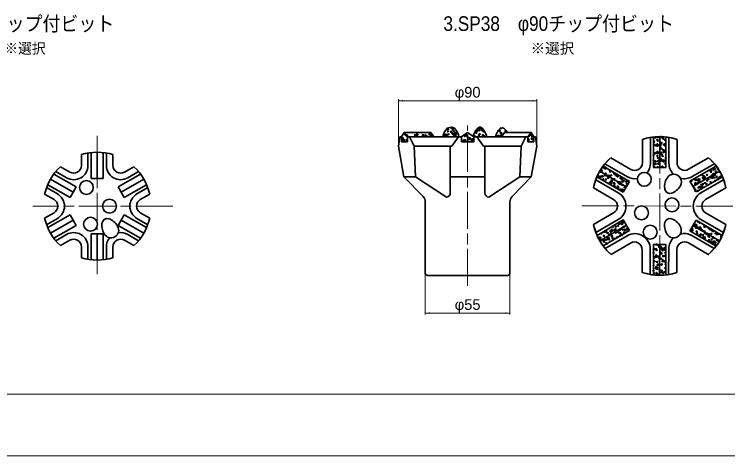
# Model space of a CAD drawing. Units: millimetres, scale not verified. Extents: x 12406 to 14086, y 374 to 1562.
# Drawn here: x 12973.4 to 13436.9, y 373.7 to 660.2 of the extents above; entities that cross this region are included whole.
import ezdxf
from ezdxf.enums import TextEntityAlignment as Align

# ---------------------------------------------------------------- set-up
doc = ezdxf.new("R2010")
doc.units = ezdxf.units.MM
doc.header["$LTSCALE"] = 2
doc.header["$PDMODE"] = 32
doc.header["$PDSIZE"] = 1
doc.linetypes.add('CHAIN', pattern=[18.5, 12, -1.5, 3.5, -1.5])
for name, color, linetype, lineweight in [('1外形線', 7, 'Continuous', 35), ('2細い実線', 3, 'Continuous', 13), ('4中心線', 1, 'CHAIN', 15), ('6寸法線', 4, 'Continuous', 13), ('7 枠・タイトル', 7, 'Continuous', 13)]:
    doc.layers.add(name, color=color, linetype=linetype, lineweight=lineweight)
doc.styles.add('ＭＳ Ｐゴシック', font='')
doc.styles.get('ＭＳ Ｐゴシック').set_extended_font_data('MS PGothic')

# ---------------------------------------------------------------- blocks, each defined once
blk = doc.blocks.new('filled_arrow')
at = {"color": 0, "linetype": 'Continuous', "lineweight": -2}
blk.add_solid([(7.5, 1.25), (0, 0), (7.5, -1.25)], dxfattribs=at)

msp = doc.modelspace()

# ---------------------------------------------------------------- linework, layer by layer
at = {"layer": '1外形線'}
for p, q in [((13222.916, 574.694), (13223.807, 580.694)), ((13223.807, 580.694), (13224.906, 580.694)), ((13223.807, 580.694), (13224.906, 580.694)), ((13224.906, 580.694), (13223.807, 580.694)), ((13226.706, 583.494), (13224.906, 580.694)), ((13224.906, 577.494), (13224.906, 580.694)), ((13226.706, 583.494), (13228.903, 580.694)), ((13244.006, 583.494), (13226.711, 583.494)), ((13228.903, 580.694), (13263.916, 580.694)), ((13228.903, 577.494), (13228.903, 580.694)), ((13233.161, 574.694), (13230.152, 580.694)), ((13233.161, 574.694), (13230.152, 580.694)), ((13239.793, 580.694), (13263.916, 580.694)), ((13246.017, 580.694), (13244.006, 583.494)), ((13261.916, 580.694), (13257.66, 574.694)), ((13263.916, 580.694), (13267.916, 583.474)), ((13263.916, 577.494), (13263.916, 580.694)), ((13271.916, 580.694), (13267.916, 583.474)), ((13271.916, 580.694), (13296.039, 580.694)), ((13271.916, 577.494), (13271.916, 580.694)), ((13271.916, 580.694), (13306.93, 580.694)), ((13273.916, 580.694), (13278.173, 574.694)), ((13289.819, 580.694), (13291.816, 583.474)), ((13309.111, 583.474), (13291.816, 583.474)), ((13294.382, 583.474), (13309.111, 583.474)), ((13300.036, 580.694), (13301.135, 580.694)), ((13300.036, 580.694), (13301.135, 580.694)), ((13302.672, 574.694), (13305.681, 580.694)), ((13302.672, 574.694), (13305.681, 580.694)), ((13309.127, 583.494), (13306.93, 580.694)), ((13306.93, 577.494), (13306.93, 580.694)), ((13309.127, 583.494), (13310.926, 580.694)), ((13312.026, 580.694), (13310.926, 580.694)), ((13312.026, 580.694), (13310.926, 580.694)), ((13310.926, 577.494), (13310.926, 580.694)), ((13310.926, 580.694), (13312.026, 580.694)), ((13312.916, 574.694), (13312.026, 580.694)), ((13386.67, 580.277), (13386.67, 563.409)), ((13388.67, 580.566), (13388.67, 560.796)), ((13392.67, 580.795), (13392.681, 560.796)), ((13396.67, 560.796), (13396.67, 580.566)), ((13398.67, 580.277), (13398.67, 563.481)), ((13226.566, 554.694), (13222.916, 574.694)), ((13224.906, 577.494), (13228.903, 577.494)), ((13233.161, 574.694), (13234.034, 554.694)), ((13233.161, 574.694), (13257.66, 574.694)), ((13256.666, 544.196), (13256.666, 574.694)), ((13263.916, 577.494), (13271.916, 577.494)), ((13278.173, 574.694), (13302.672, 574.694)), ((13279.166, 544.196), (13279.166, 574.694)), ((13302.672, 574.694), (13301.799, 554.694)), ((13310.926, 577.494), (13306.93, 577.494)), ((13309.266, 554.694), (13312.916, 574.694)), ((13381.42, 578.938), (13381.42, 563.842)), ((13403.92, 578.938), (13403.92, 563.914)), ((13021.288, 570.158), (13021.288, 562.075)), ((13023.288, 570.447), (13023.288, 553.677)), ((13027.288, 570.677), (13027.288, 553.677)), ((13031.288, 553.677), (13031.288, 570.447)), ((13033.288, 570.158), (13033.288, 562.075)), ((13017.032, 569.14), (13017.032, 562.086)), ((13037.545, 569.14), (13037.545, 562.086)), ((13360.882, 567.039), (13373.92, 559.512)), ((13424.412, 567.086), (13411.42, 559.584)), ((13003.423, 561.279), (13009.534, 557.755)), ((13051.153, 561.279), (13045.043, 557.755)), ((13373.001, 551.743), (13355.879, 561.629)), ((13357.098, 563.162), (13371.67, 554.749)), ((13396.67, 560.796), (13388.67, 560.796)), ((13412.294, 551.79), (13429.416, 561.675)), ((13428.197, 563.208), (13413.67, 554.821)), ((12999.165, 556.511), (13013.694, 548.134)), ((13000.415, 558.1), (13007.418, 554.061)), ((13040.883, 548.134), (13055.411, 556.511)), ((13054.162, 558.1), (13047.159, 554.061)), ((13353.68, 558.279), (13371.001, 548.279)), ((13431.614, 558.326), (13414.294, 548.326)), ((12996.968, 553.161), (13011.695, 544.668)), ((13031.288, 553.677), (13023.288, 553.677)), ((13057.608, 553.161), (13042.882, 544.668)), ((13226.566, 554.694), (13234.034, 554.694)), ((13226.566, 554.694), (13239.001, 541.91)), ((13234.034, 554.694), (13254.168, 541.542)), ((13256.666, 554.694), (13279.166, 554.694)), ((13301.778, 554.694), (13281.665, 541.542)), ((13309.266, 554.694), (13296.832, 541.91)), ((13309.266, 554.694), (13301.799, 554.694)), ((13351.098, 552.77), (13365.721, 544.327)), ((13351.879, 554.701), (13369.001, 544.815)), ((13373.001, 551.743), (13369.001, 544.815)), ((13412.294, 551.79), (13416.294, 544.862)), ((13433.416, 554.747), (13416.294, 544.862)), ((13434.197, 552.816), (13419.494, 544.327)), ((12994.425, 547.717), (13001.426, 543.676)), ((13009.697, 541.203), (12995.169, 549.581)), ((13009.697, 541.203), (13013.694, 548.134)), ((13040.883, 548.134), (13044.88, 541.203)), ((13059.408, 549.581), (13044.88, 541.203)), ((13060.152, 547.717), (13053.151, 543.676)), ((13349.632, 547.554), (13362.723, 539.996)), ((13435.662, 547.6), (13422.492, 539.996)), ((12993.179, 543.522), (12999.288, 539.995)), ((13061.398, 543.522), (13055.289, 539.995)), ((13240.416, 538.424), (13240.416, 492.194)), ((13240.416, 538.424), (13240.416, 492.194)), ((13295.416, 538.424), (13295.416, 492.194)), ((12993.179, 527.832), (12999.288, 531.358)), ((13009.697, 530.15), (12995.169, 521.772)), ((13009.697, 530.15), (13013.694, 523.219)), ((13040.883, 523.219), (13044.88, 530.15)), ((13059.408, 521.772), (13044.88, 530.15)), ((13061.398, 527.832), (13055.289, 531.358)), ((13349.736, 523.766), (13362.741, 531.346)), ((13435.559, 523.719), (13422.474, 531.346)), ((12994.425, 523.636), (13001.426, 527.677)), ((12996.968, 518.192), (13011.695, 526.685)), ((13057.608, 518.192), (13042.882, 526.685)), ((13060.152, 523.636), (13053.151, 527.677)), ((13351.223, 518.556), (13365.757, 527.027)), ((13369.03, 526.692), (13351.949, 516.737)), ((13369.03, 526.692), (13373.058, 519.781)), ((13416.266, 526.647), (13412.237, 519.735)), ((13416.265, 526.646), (13433.346, 516.69)), ((13434.072, 518.509), (13419.458, 527.027)), ((12999.165, 514.842), (13013.694, 523.219)), ((13040.883, 523.219), (13055.411, 514.842)), ((13353.765, 513.165), (13371.044, 523.236)), ((13355.977, 509.825), (13373.058, 519.781)), ((13429.317, 509.779), (13412.237, 519.735)), ((13431.53, 513.119), (13414.251, 523.19)), ((13000.415, 513.253), (13007.418, 517.292)), ((13031.288, 517.677), (13023.288, 517.677)), ((13023.288, 500.906), (13023.288, 517.677)), ((13027.288, 500.677), (13027.288, 517.677)), ((13031.288, 517.677), (13031.288, 500.906)), ((13054.162, 513.253), (13047.159, 517.292)), ((13357.266, 508.188), (13371.519, 516.496)), ((13428.029, 508.142), (13413.591, 516.557)), ((13003.423, 510.075), (13009.534, 513.598)), ((13051.153, 510.075), (13045.043, 513.598)), ((13361.066, 504.327), (13373.785, 511.74)), ((13388.548, 491.041), (13388.63, 510.812)), ((13396.595, 510.779), (13388.595, 510.812)), ((13392.626, 490.796), (13392.674, 510.795)), ((13396.595, 510.779), (13396.548, 491.008)), ((13424.58, 504.075), (13411.321, 511.804)), ((13017.032, 502.213), (13017.032, 509.267)), ((13021.288, 501.195), (13021.288, 509.279)), ((13033.288, 501.195), (13033.288, 509.279)), ((13037.545, 502.213), (13037.545, 509.267)), ((13381.242, 492.699), (13381.303, 507.399)), ((13386.487, 491.339), (13386.554, 507.815)), ((13398.486, 491.289), (13398.555, 507.959)), ((13403.742, 492.607), (13403.803, 507.504)), ((13241.916, 490.694), (13293.916, 490.694))]:
    msp.add_line(p, q, dxfattribs=at)
for centre in [(13382.666, 553.111), (13020.286, 547.797), (13035.288, 535.677), (13400.645, 536.475), (13380.892, 531.322), (13023.01, 523.931), (13386.502, 518.792)]:
    msp.add_circle(centre, 4.5, dxfattribs=at)
for centre, radius, start, end in [((13261.589, 578.906), 10, 134.72596, 169.69931), ((13256.139, 584.794), 2, 37.46908, 142.53092), ((13257.913, 584.794), 2, 37.46908, 116.3317), ((13250.689, 578.906), 10, 24.31832, 45.27404), ((13250.689, 578.906), 10, 10.30069, 45.27404), ((13252.463, 578.906), 10, 10.30069, 45.27404), ((13281.366, 578.906), 10, 134.72596, 168.30909), ((13275.916, 584.794), 2, 37.46908, 142.53092), ((13275.916, 584.794), 2, 46.56746, 133.43254), ((13270.467, 578.906), 10, 10.30069, 45.27404), ((13295.817, 578.668), 10, 134.72596, 168.30909), ((13290.367, 584.556), 2, 37.46908, 142.53092), ((13284.917, 578.668), 10, 28.72441, 45.27404), ((13392.67, 545.795), 35, 71.25066, 108.74934), ((13392.67, 545.795), 35, 72.95921, 107.04079), ((13027.288, 535.677), 35, 72.95921, 107.04079), ((13027.288, 535.677), 35, 72.95921, 107.04079), ((13383.96, 540.725), 35, 131.25066, 168.74934), ((13383.96, 540.725), 35, 132.95921, 167.04079), ((13401.335, 540.771), 35, 11.25066, 48.74934), ((13401.335, 540.771), 35, 12.95921, 47.04079), ((13027.288, 535.677), 35, 132.98887, 167.04758), ((13012.038, 562.075), 9.25, 240.02966, 0), ((13012.032, 562.086), 5, 240.02966, 0), ((13042.538, 562.075), 9.25, 180, 299.97034), ((13042.545, 562.086), 5, 180, 299.97034), ((13027.288, 535.677), 35, 12.95242, 47.01113), ((13376.42, 563.842), 5, 240, 0), ((13376.67, 563.409), 10, 321.70871, 0), ((13408.67, 563.481), 10, 180, 225.02106), ((13408.92, 563.914), 5, 180, 300), ((13401.777, 551.411), 5, 329.74905, 149.74905), ((13376.67, 563.409), 10, 240, 278.71772), ((13408.67, 563.481), 10, 255.5208, 300), ((12996.802, 535.665), 9.25, 0.07124, 60.00679), ((13057.775, 535.665), 9.25, 119.99321, 179.92876), ((13254.09, 544.119), 2.578, 271.72383, 1.72383), ((13281.743, 544.119), 2.578, 178.27617, 268.27617), ((13360.721, 535.667), 10, 300.23612, 60), ((13424.494, 535.667), 10, 120, 239.76388), ((12996.788, 535.665), 5, 0.02162, 60.00679), ((13057.788, 535.665), 5, 119.99321, 179.97838), ((13235.416, 538.424), 5, 0, 44.20456), ((13300.416, 538.424), 5, 135.79544, 180), ((13360.223, 535.666), 5, 300.23612, 60), ((13424.992, 535.666), 5, 120, 239.76388), ((12996.788, 535.688), 5, 299.99321, 359.97838), ((12996.802, 535.688), 9.25, 299.99321, 359.92876), ((13057.775, 535.688), 9.25, 180.07124, 240.00679), ((13057.788, 535.688), 5, 180.02162, 240.00679), ((13027.288, 535.677), 35, 192.95242, 227.01113), ((13027.288, 535.677), 35, 312.98887, 347.04758), ((13384.035, 530.736), 35, 191.48678, 228.98546), ((13401.26, 530.689), 35, 311.01454, 348.51322), ((13027.288, 535.677), 14, 268.44038, 270), ((13027.292, 535.67), 12.5, 269.98135, 270.70047), ((13036.271, 520.128), 5, 210.01483, 30.01483), ((13384.035, 530.736), 35, 193.19533, 227.27691), ((13401.712, 520.143), 5, 210.01483, 30.01483), ((13401.26, 530.689), 35, 312.72309, 346.80467), ((13012.038, 509.279), 9.25, 0, 119.97034), ((13042.538, 509.279), 9.25, 140.20769, 180), ((13042.538, 509.279), 9.25, 60.02966, 99.82196), ((13376.555, 507.856), 10, 359.76388, 120.23612), ((13408.555, 507.918), 10, 133.73577, 179.76388), ((13408.555, 507.918), 10, 59.76388, 104.73919), ((13012.032, 509.267), 5, 0, 119.97034), ((13042.545, 509.267), 5, 60.02966, 180), ((13376.303, 507.42), 5, 359.76388, 120.23612), ((13408.803, 507.484), 5, 59.76388, 179.76388), ((13027.288, 535.677), 35, 252.95921, 287.04079), ((13241.916, 492.194), 1.5, 180, 270), ((13293.916, 492.194), 1.5, 270, 0), ((13392.629, 525.796), 35, 251.01454, 288.51322), ((13392.629, 525.796), 35, 252.72309, 286.80467)]:
    msp.add_arc(centre, radius, start, end, dxfattribs=at)
for centre, major_axis in [((13401.777, 551.411), (4.086, 7.006)), ((13036.271, 520.128), (4.057, -7.022)), ((13401.712, 520.143), (4.057, -7.022))]:
    msp.add_ellipse(centre, major_axis=major_axis, ratio=0.616523, start_param=1.5707963, end_param=4.712389, dxfattribs=at)
at = {"layer": '2細い実線'}
for p in [(13254.459, 585.833), (13255.12, 584.252), (13255.136, 585.689), (13257.126, 583.865), (13257.283, 584.049), (13257.469, 586.735), (13257.495, 583.527), (13258.313, 586.198), (13273.036, 584.286), (13273.25, 583.62), (13273.805, 584.286), (13274.341, 584.744), (13275.382, 584.881), (13275.614, 586.265), (13276.154, 586.769), (13276.997, 586.232), (13277.008, 585.095), (13278.152, 584.262), (13288.789, 584.523), (13289.454, 586.254), (13292.49, 584.32), (13225.594, 579.187), (13225.903, 579.722), (13226.987, 582.424), (13227.943, 581.67), (13228.481, 581.701), (13228.786, 581.133), (13233.716, 581.767), (13234.171, 581.682), (13234.99, 582.355), (13235.015, 581.144), (13235.359, 582.018), (13238.832, 581.743), (13240.4, 581.693), (13241.243, 581.156), (13243.111, 582.178), (13244.234, 581.937), (13244.706, 580.842), (13252.806, 581.909), (13252.856, 581.716), (13253.699, 581.178), (13253.847, 582.046), (13254.585, 581.98), (13255.473, 582.26), (13258.19, 582.617), (13259.084, 581.727), (13259.231, 582.754), (13259.235, 581.933), (13259.928, 581.19), (13259.987, 582.174), (13260.857, 582.968), (13266.156, 581.201), (13267.238, 581.864), (13267.606, 581.526), (13267.927, 580.366), (13269.192, 579.267), (13269.346, 579.932), (13270.801, 579.099), (13271.842, 579.236), (13272.384, 581.212), (13273.619, 583.282), (13275.359, 581.687), (13275.74, 582.411), (13277.769, 581.761), (13278.613, 581.224), (13286.952, 581.226), (13287.993, 581.363), (13289.374, 583.374), (13289.619, 581.577), (13289.742, 583.036), (13290.226, 581.784), (13307.373, 579.031), (13307.606, 581.196), (13308.911, 581.818), (13309.597, 579.372), (13309.754, 581.28), (13309.784, 580.882), (13309.965, 579.034), (13310.33, 579.125), (13388.805, 580.105), (13389.846, 580.242), (13391.472, 580.456), (13393.703, 580.617), (13393.769, 580.643), (13394.612, 580.106), (13395.025, 579.33), (13225.889, 578.365), (13226.93, 578.502), (13228.556, 578.716), (13228.607, 577.847), (13265.348, 578.387), (13265.417, 578.391), (13266.458, 578.528), (13268.084, 578.742), (13270.465, 578.363), (13271.337, 578.108), (13271.706, 577.77), (13307.613, 578.767), (13389.013, 577.575), (13389.156, 575.624), (13389.999, 575.087), (13390.649, 575.169), (13391.004, 575.75), (13391.125, 578.639), (13391.251, 574.785), (13391.372, 575.413), (13391.42, 578.161), (13391.69, 575.306), (13393.316, 575.52), (13393.829, 576.764), (13395.384, 575.635), (13396.033, 575.878), (13396.227, 575.098), (13396.241, 578.614), (13396.367, 574.761), (13389.091, 570.239), (13389.459, 569.901), (13389.777, 569.876), (13390.771, 570.616), (13391.377, 570.932), (13391.614, 570.078), (13392.493, 570.234), (13393.035, 573.152), (13393.112, 573.818), (13393.534, 570.371), (13393.955, 572.91), (13395.103, 571.994), (13395.16, 570.585), (13395.472, 571.656), (13396.493, 570.907), (13388.679, 568.862), (13388.805, 565.008), (13391.199, 568.307), (13391.503, 567.078), (13391.621, 564.941), (13392.386, 565.608), (13393.19, 566.483), (13393.23, 565.07), (13393.559, 566.145), (13394.081, 569.056), (13394.207, 565.203), (13394.337, 565.298), (13394.651, 568.144), (13395.378, 565.435), (13396.619, 567.053), (13356.632, 560.531), (13356.653, 560.337), (13357.425, 560.681), (13357.694, 560.474), (13388.931, 561.154), (13388.954, 564.589), (13389.286, 562.795), (13389.995, 564.727), (13390.038, 563.125), (13391.277, 560.971), (13391.629, 563.224), (13394.333, 561.349), (13395.299, 564.55), (13396.266, 563.136), (13354.283, 558.049), (13355.013, 558.83), (13355.126, 557.775), (13357.116, 555.95), (13357.475, 559.994), (13357.485, 555.613), (13357.551, 556.827), (13360.248, 558.897), (13360.511, 558.06), (13361.164, 555.753), (13362.953, 557.022), (13363.88, 556.11), (13364.921, 556.247), (13365.237, 555.774), (13420.53, 555.636), (13423.387, 555.991), (13424.943, 558.971), (13425.633, 558.548), (13425.965, 557.969), (13425.984, 559.108), (13426.758, 555.648), (13427.61, 559.322), (13427.624, 556.723), (13427.992, 556.386), (13428.377, 559.82), (13428.503, 555.966), (13429.023, 558.184), (13430.327, 559.68), (13431.201, 558.036), (13432.986, 555.659), (13352.862, 554.975), (13353.113, 554.693), (13354.154, 554.83), (13355.139, 554.976), (13355.78, 555.044), (13355.898, 553.04), (13357.677, 552.973), (13358.247, 555.523), (13358.497, 555.401), (13359.09, 554.986), (13359.225, 554.018), (13359.538, 555.538), (13360.374, 555.043), (13360.5, 551.19), (13361.216, 552.194), (13361.584, 551.856), (13362.127, 553.052), (13363.079, 553.168), (13364.475, 555.535), (13365.319, 554.997), (13365.491, 555.019), (13365.617, 551.165), (13365.724, 551.175), (13366.765, 551.312), (13367.228, 553.95), (13367.597, 553.612), (13368.314, 553.235), (13368.355, 553.063), (13368.391, 551.526), (13369.337, 552.017), (13371.018, 551.36), (13371.108, 551.883), (13372.149, 552.02), (13412.876, 551.876), (13413.303, 552.26), (13415.599, 553.213), (13415.968, 552.875), (13416.02, 552.618), (13417.061, 552.755), (13417.708, 551.281), (13418.181, 553.154), (13418.278, 552.07), (13418.687, 552.969), (13420.69, 553.921), (13421.373, 555.099), (13421.404, 553.327), (13421.612, 554.968), (13421.98, 554.63), (13422.445, 553.464), (13423.513, 552.137), (13423.72, 553.036), (13424.071, 553.678), (13424.41, 553.165), (13425.711, 551.212), (13426.091, 554.115), (13426.787, 554.035), (13427.602, 555.11), (13427.828, 554.172), (13428.629, 552.112), (13429.454, 554.387), (13429.732, 554.791), (13430.638, 553.176), (13431.327, 554.182), (13432.171, 554.744), (13433.212, 554.881), (13359.862, 550.515), (13360.341, 550.466), (13360.706, 549.978), (13361.382, 550.603), (13363.008, 550.817), (13363.205, 549.314), (13363.324, 550.262), (13363.742, 548.043), (13365.315, 548.438), (13365.684, 548.1), (13365.743, 547.311), (13366.091, 550.526), (13366.934, 549.989), (13367.424, 546.506), (13368.44, 549.381), (13368.609, 546.376), (13369.97, 548.055), (13371.327, 550.193), (13371.696, 549.855), (13415.147, 547.325), (13415.699, 550.092), (13415.917, 550.617), (13416.76, 550.08), (13417.864, 547.682), (13418.404, 548.217), (13418.905, 547.819), (13419.699, 549.456), (13419.796, 548.145), (13420.067, 549.119), (13420.531, 548.033), (13420.816, 550.067), (13422.145, 550.628), (13422.989, 550.091), (13426.079, 550.874), (13367.568, 546.239), (13368.566, 545.528), (13415.795, 545.769), (13415.825, 546.238), (13417.532, 545.609), (13366.499, 524.19), (13367.775, 524.39), (13367.939, 525.474), (13368.143, 524.053), (13368.782, 524.937), (13369.196, 526.259), (13416.146, 523.654), (13416.515, 523.316), (13417.765, 525.565), (13418.608, 525.027), (13356.295, 518.863), (13357.859, 518.948), (13357.921, 519.078), (13357.941, 519.906), (13360.637, 519.435), (13361.508, 520.36), (13361.678, 519.572), (13362.131, 522.297), (13363.304, 519.786), (13363.326, 520.454), (13363.871, 520.703), (13364.087, 522.339), (13364.169, 519.917), (13365.59, 522.991), (13365.862, 518.879), (13366.021, 520.144), (13366.23, 518.541), (13366.625, 520.336), (13367.062, 520.281), (13368.688, 520.495), (13369.322, 522.406), (13369.448, 518.552), (13369.554, 520.466), (13369.883, 522.458), (13370.397, 519.928), (13371.405, 520.853), (13371.874, 520.634), (13372.026, 520.531), (13372.242, 520.296), (13413.152, 520.545), (13413.6, 521.23), (13413.884, 521.046), (13413.995, 520.008), (13415.416, 523.082), (13416.317, 521.587), (13416.581, 523.116), (13416.707, 519.263), (13417.358, 521.724), (13418.254, 521.721), (13418.984, 521.938), (13419.286, 521.241), (13419.38, 520.556), (13420.224, 520.019), (13420.245, 519.897), (13420.614, 519.56), (13421.644, 523.093), (13421.698, 523.092), (13421.7, 522.296), (13421.824, 519.238), (13422.741, 522.433), (13424.521, 521.308), (13425.608, 520.568), (13426.452, 520.03), (13427.225, 519.433), (13353.328, 514.886), (13353.821, 514.462), (13353.837, 515.368), (13354.206, 515.03), (13354.749, 517.96), (13356.399, 516.44), (13358.139, 513.928), (13358.713, 515.435), (13358.811, 518.291), (13358.937, 514.437), (13359.556, 514.898), (13359.765, 514.142), (13359.849, 517.123), (13360.218, 516.786), (13360.977, 517.972), (13361.634, 516.507), (13361.958, 515.191), (13362.481, 514.5), (13363.522, 514.637), (13364.213, 518.485), (13364.941, 515.446), (13366.751, 516.482), (13367.205, 517.983), (13367.97, 516.947), (13417.031, 518.073), (13418.161, 516.652), (13419.202, 516.789), (13419.412, 517.387), (13420.828, 517.003), (13420.995, 515.548), (13421.839, 515.011), (13421.95, 515.384), (13422.354, 517.965), (13423.26, 518.085), (13423.544, 517.36), (13424.344, 516.141), (13424.585, 517.497), (13424.647, 517.454), (13424.713, 515.803), (13426.211, 517.712), (13426.453, 514.209), (13427.224, 515.559), (13427.351, 515.579), (13428.067, 515.022), (13428.928, 518.069), (13429.488, 518.096), (13429.763, 517.43), (13429.969, 518.206), (13430.357, 517.896), (13430.725, 517.559), (13432.465, 515.964), (13432.586, 515.646), (13354.381, 513.433), (13355.946, 513.436), (13356.364, 512.952), (13356.525, 512.586), (13357.098, 513.791), (13357.936, 511.612), (13358.305, 511.274), (13390.553, 510.783), (13391.469, 510.483), (13392.313, 509.946), (13393.393, 509.273), (13424.773, 513.601), (13424.875, 513.077), (13425.388, 512.425), (13426.429, 512.562), (13427.477, 511.725), (13428.055, 512.776), (13428.444, 512.385), (13428.812, 512.047), (13428.839, 510.551), (13429.889, 513.576), (13430.772, 513.134), (13431.103, 513.088), (13388.64, 505.271), (13388.745, 507.601), (13389.121, 508), (13390.371, 507.815), (13390.695, 507.203), (13392.292, 509.188), (13393.084, 505.475), (13393.087, 508.172), (13393.519, 505.42), (13393.928, 504.938), (13394.128, 508.309), (13394.283, 507.364), (13394.652, 507.027), (13395.349, 508.012), (13395.754, 508.523), (13396.097, 507.398), (13396.392, 505.432), (13389.548, 502.528), (13390.379, 503.677), (13390.589, 502.665), (13390.736, 502.992), (13390.821, 503.35), (13392.215, 502.879), (13392.37, 501.853), (13392.739, 501.515), (13393.645, 501.566), (13394.7, 500.467), (13394.931, 503.237), (13395.972, 503.374), (13396.223, 503.544), (13388.675, 497.235), (13389.315, 499.918), (13390.087, 495.447), (13390.457, 496.341), (13390.826, 496.003), (13390.947, 499.496), (13391.073, 495.642), (13391.392, 497.593), (13392.351, 497.984), (13392.433, 497.73), (13393.771, 497.712), (13394.059, 497.944), (13394.479, 499.921), (13395.543, 499.93), (13396.315, 495.459), (13396.349, 499.691), (13396.469, 498.096), (13396.475, 495.837), (13388.661, 493.792), (13388.893, 492.085), (13390.519, 492.299), (13390.93, 494.91), (13391.199, 491.789), (13392.566, 494.409), (13393.236, 492.657), (13393.897, 493.859), (13393.966, 492.976), (13394.277, 492.794), (13394.556, 492.585), (13394.925, 492.247), (13395.903, 493.008)]:
    msp.add_point(p, dxfattribs=at)
at = {"layer": '4中心線'}
for p, q in [((13267.916, 483.875), (13267.916, 588.003)), ((13027.288, 581.283), (13027.288, 491.532)), ((13392.674, 580.795), (13392.674, 490.795)), ((13076.381, 535.694), (12985.415, 535.694)), ((13342.079, 535.9), (13441.762, 535.694))]:
    msp.add_line(p, q, dxfattribs=at)
at = {"layer": '6寸法線'}
for p, q in [((13222.916, 576.694), (13222.916, 605.048)), ((13222.916, 604.048), (13312.916, 604.048)), ((13312.916, 576.694), (13312.916, 605.048)), ((13295.416, 495.86), (13295.416, 465.274)), ((13240.416, 493.988), (13240.416, 465.274)), ((13240.416, 466.274), (13295.416, 466.274))]:
    msp.add_line(p, q, dxfattribs=at)
at = {"layer": '7 枠・タイトル'}
for p, q in [((12445.938, 413.732), (14045.938, 413.732)), ((12405.938, 373.732), (14085.938, 373.732))]:
    msp.add_line(p, q, dxfattribs=at)

# ---------------------------------------------------------------- block references
at = {"layer": '6寸法線', "xscale": 0.4, "yscale": 0.4}
for p in [(13222.916, 604.048), (13240.416, 466.274)]:
    msp.add_blockref('filled_arrow', p, dxfattribs=at)
at = {"layer": '6寸法線', "xscale": 0.4, "yscale": 0.4, "rotation": 180}
for p in [(13312.916, 604.048), (13295.416, 466.274)]:
    msp.add_blockref('filled_arrow', p, dxfattribs=at)

# ---------------------------------------------------------------- texts
at = {"layer": '6寸法線', "style": 'ＭＳ Ｐゴシック', "width": 1.05}
for s, p in [('φ90', (13267.916, 609.602)), ('φ55', (13267.916, 471.828))]:
    msp.add_text(s, height=6.928, dxfattribs=at).set_placement(p, align=Align.MIDDLE_CENTER)
at = {"layer": '7 枠・タイトル', "style": 'ＭＳ Ｐゴシック'}
for s, height, width, p in [('3.SP38\u3000φ70チップ付ビット', 9.501, 0.9, (12963.574, 654.126)), ('3.SP38\u3000φ90チップ付ビット', 9.501, 0.9, (13327.047, 654.126)), ('(軟岩用)\u3000※選択', 6.928, 0.95, (12959.515, 638.11))]:
    msp.add_text(s, height=height, dxfattribs=dict(at, width=width)).set_placement(p, align=Align.MIDDLE_CENTER)
msp.add_text('※選択', height=6.928, dxfattribs=at).set_placement((13322.989, 638.11), align=Align.MIDDLE_CENTER)

doc.saveas('drawing.dxf')
